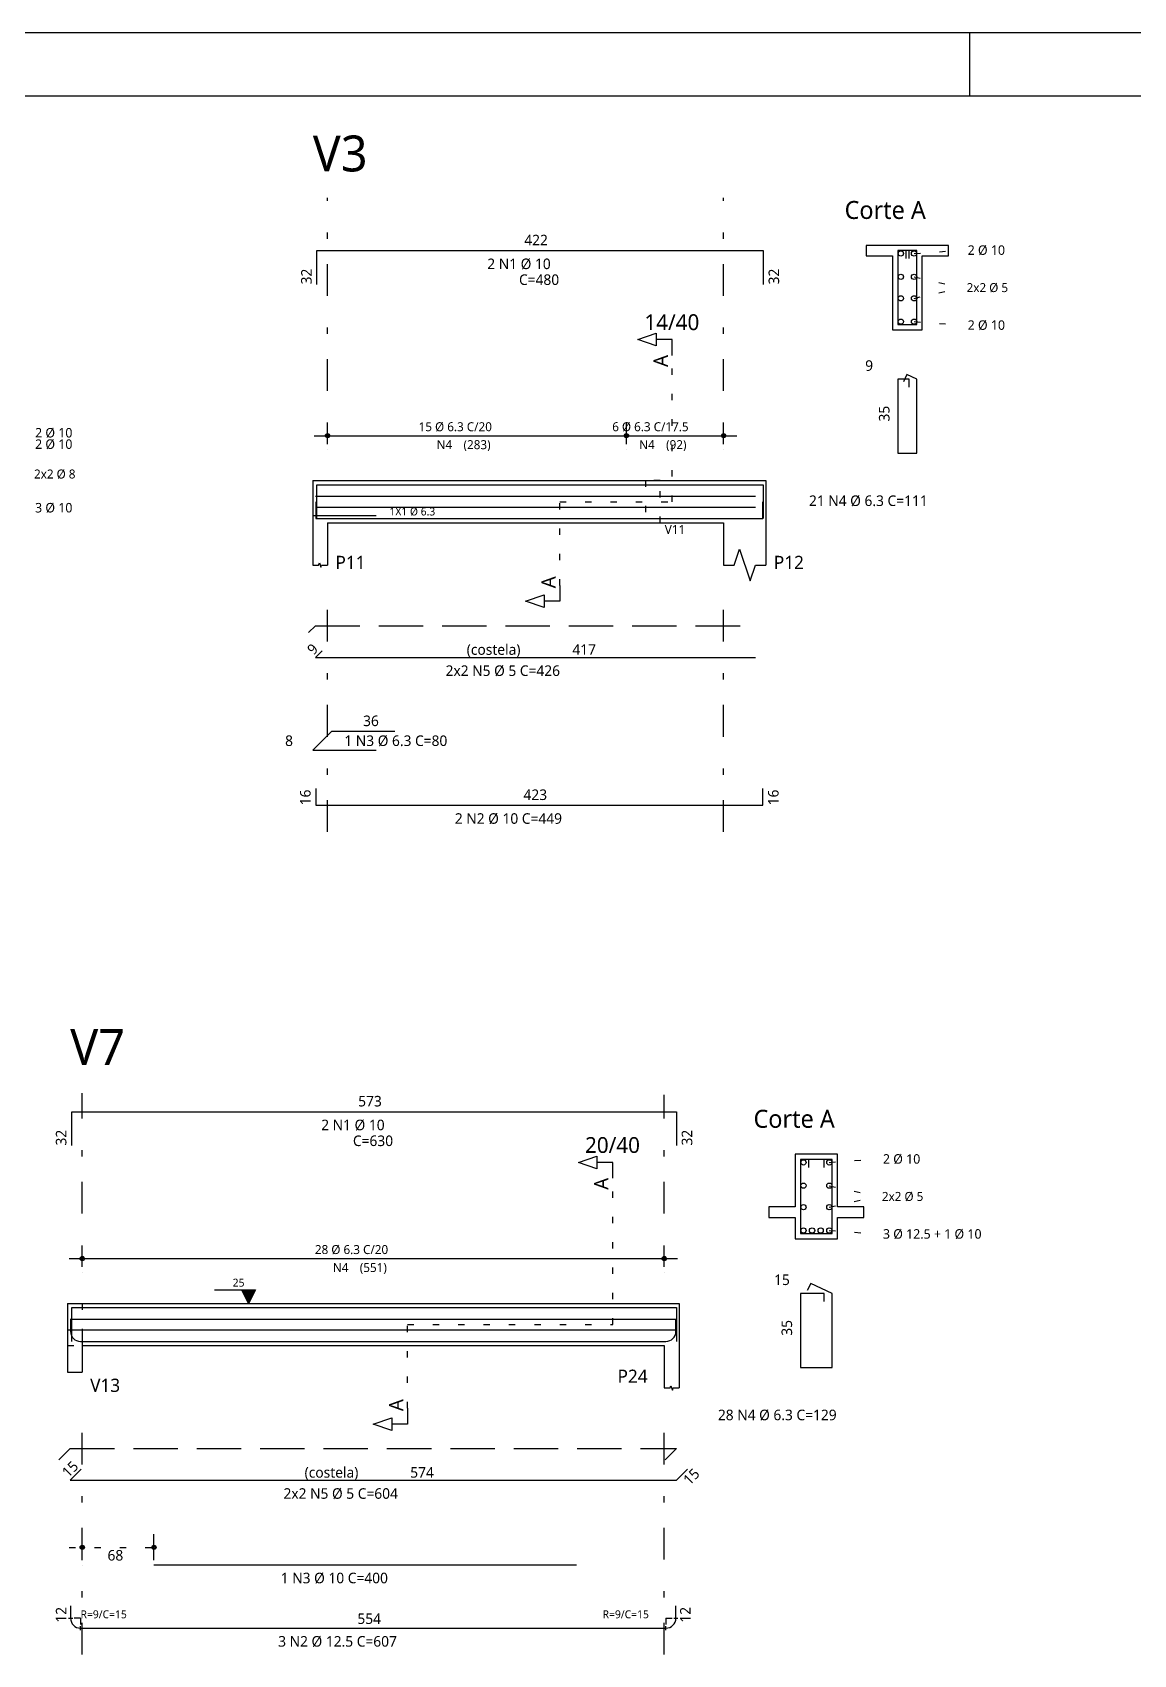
# Model space of a CAD drawing. Extents: x 0 to 89.5, y 0 to 70.
# Drawn here: x 54.75 to 72.13, y 44.4 to 70 of the extents above; entities that cross this region are included whole.
import ezdxf

# ---------------------------------------------------------------- set-up
doc = ezdxf.new("R2010")
doc.units = 0
doc.header["$MEASUREMENT"] = 0
for name, pattern in [('ESTILO_TQS_0001', [1, 0.7, -0.3]), ('ESTILO_TQS_0002', [0.4, 0.1, -0.3]), ('ESTILO_TQS_0003', [1.5, 0.5, -0.4, 0.1, -0.5])]:
    doc.linetypes.add(name, pattern=pattern)
for name, color, linetype in [('1', 1, 'CONTINUOUS'), ('10', 10, 'CONTINUOUS'), ('12', 12, 'CONTINUOUS'), ('2', 2, 'CONTINUOUS'), ('3', 3, 'CONTINUOUS'), ('5', 5, 'CONTINUOUS')]:
    doc.layers.add(name, color=color, linetype=linetype)
doc.styles.add('TQS_LUCIDA_SANS_UNICODE', font='L_10646.TTF')

msp = doc.modelspace()

# ---------------------------------------------------------------- linework, layer by layer
at = {"layer": '1', "linetype": 'Continuous'}
for p, q in [((1.5, 70), (89.500005, 70)), ((69.537489, 69.999995), (69.537489, 68.999996)), ((69.209463, 66.639857), (67.909463, 66.639857)), ((67.909463, 66.47319), (68.32613, 66.47319)), ((68.32613, 66.47319), (68.32613, 65.306523)), ((68.792797, 65.306523), (68.792797, 66.47319)), ((68.792797, 66.47319), (69.209463, 66.47319)), ((68.32613, 65.306523), (68.792797, 65.306523)), ((59.409463, 63.502357), (59.409463, 63.844023)), ((64.12613, 63.502357), (64.12613, 63.844023)), ((64.12613, 63.502357), (64.12613, 63.844023)), ((65.659463, 63.502357), (65.659463, 63.844023)), ((59.20113, 63.63569), (64.334463, 63.63569)), ((63.917797, 63.63569), (65.867797, 63.63569)), ((59.409463, 63.419023), (59.409463, 63.419023)), ((64.12613, 63.419023), (64.12613, 63.419023)), ((64.12613, 63.419023), (64.12613, 63.419023)), ((65.659463, 63.419023), (65.659463, 63.419023)), ((59.17613, 62.927357), (59.17613, 62.26069)), ((59.17613, 62.927357), (59.409463, 62.927357)), ((59.409463, 62.927357), (65.659463, 62.927357)), ((65.659463, 62.927357), (66.32613, 62.927357)), ((66.32613, 62.927357), (66.32613, 62.26069)), ((59.17613, 62.26069), (59.17613, 61.594023)), ((59.409463, 62.26069), (65.659463, 62.26069)), ((59.409463, 62.26069), (59.409463, 61.594023)), ((65.659463, 62.26069), (65.659463, 61.594023)), ((66.32613, 62.26069), (66.32613, 61.594023)), ((67.455786, 52.296286), (66.78912, 52.296286)), ((66.78912, 52.296286), (66.78912, 51.462953)), ((67.455786, 51.462953), (67.455786, 52.296286)), ((66.78912, 51.462953), (66.372453, 51.462953)), ((67.872453, 51.462953), (67.455786, 51.462953)), ((66.372453, 51.296286), (66.78912, 51.296286)), ((66.78912, 51.296286), (66.78912, 50.962953)), ((67.455786, 50.962953), (67.455786, 51.296286)), ((67.455786, 51.296286), (67.872453, 51.296286)), ((66.78912, 50.962953), (67.455786, 50.962953)), ((55.539137, 50.516067), (55.539137, 50.857733)), ((64.72247, 50.516067), (64.72247, 50.857733)), ((55.330803, 50.6494), (64.930803, 50.6494)), ((55.539137, 50.432733), (55.539137, 50.432733)), ((64.72247, 50.432733), (64.72247, 50.432733)), ((55.305803, 49.941067), (55.305803, 49.2744)), ((55.305803, 49.941067), (55.305803, 49.2744)), ((55.305803, 49.941067), (55.539137, 49.941067)), ((55.539137, 49.941067), (64.72247, 49.941067)), ((57.625446, 50.156067), (58.270446, 50.156067)), ((64.72247, 49.941067), (64.955803, 49.941067)), ((64.955803, 49.941067), (64.955803, 49.2744)), ((55.305803, 49.5244), (55.305803, 48.857733)), ((55.305803, 49.5244), (55.539137, 49.5244)), ((55.539137, 49.5244), (55.539137, 48.857733)), ((55.539137, 49.2744), (64.72247, 49.2744)), ((64.72247, 49.2744), (64.72247, 48.607733)), ((64.955803, 49.2744), (64.955803, 48.607733)), ((55.305803, 48.857733), (55.539137, 48.857733)), ((55.539137, 45.891067), (55.539137, 46.2994)), ((56.670703, 45.891067), (56.670703, 46.2994)), ((55.539137, 45.807733), (55.539137, 45.807733)), ((56.670703, 45.807733), (56.670703, 45.807733)), ((55.32247, 44.972317), (55.389137, 44.972317)), ((55.512053, 44.782733), (55.512053, 44.8494)), ((64.749553, 44.782733), (64.749553, 44.8494)), ((64.87247, 44.972317), (64.939137, 44.972317))]:
    msp.add_line(p, q, dxfattribs=at)
at = {"layer": '1', "linetype": 'ESTILO_TQS_0002'}
for p, q in [((68.66363, 66.51069), (69.434463, 66.564857)), ((68.66363, 66.142857), (69.421963, 65.97319)), ((68.66363, 65.803523), (69.421963, 65.97319)), ((68.66363, 65.43569), (69.434463, 65.381523)), ((64.846963, 62.594023), (64.846963, 64.902357)), ((63.07613, 61.27319), (63.07613, 62.594023)), ((63.07613, 62.594023), (64.846963, 62.594023)), ((67.32662, 52.16712), (68.097453, 52.221286)), ((63.90997, 49.607733), (63.90997, 51.916067)), ((67.32662, 51.799286), (68.084953, 51.62962)), ((67.32662, 51.459953), (68.084953, 51.62962)), ((67.32662, 51.09212), (68.097453, 51.037953)), ((55.539137, 49.941067), (55.539137, 49.2744)), ((60.67247, 48.2869), (60.67247, 49.607733)), ((60.67247, 49.607733), (63.90997, 49.607733)), ((55.305803, 49.2744), (55.539137, 49.2744)), ((55.330803, 46.091067), (56.879037, 46.091067)), ((55.512053, 44.972317), (55.355803, 44.972317)), ((55.512053, 44.972317), (55.512053, 44.816067)), ((64.749553, 44.972317), (64.905803, 44.972317)), ((64.749553, 44.972317), (64.749553, 44.816067))]:
    msp.add_line(p, q, dxfattribs=at)
at = {"layer": '1', "linetype": 'Continuous'}
for points in [[(64.846963, 64.902357), (64.846963, 65.152357), (64.596963, 65.152357), (64.596963, 65.052357), (64.305297, 65.152357), (64.596963, 65.252357), (64.596963, 65.152357)], [(65.659463, 61.594023), (65.82613, 61.594023), (65.909463, 61.844023), (66.07613, 61.344023), (66.159463, 61.594023), (66.32613, 61.594023)], [(59.17613, 61.594023), (59.269463, 61.594023), (59.28113, 61.629023), (59.304463, 61.559023), (59.31613, 61.594023), (59.409463, 61.594023)], [(63.07613, 61.27319), (63.07613, 61.02319), (62.82613, 61.02319), (62.82613, 60.92319), (62.534463, 61.02319), (62.82613, 61.12319), (62.82613, 61.02319)], [(63.90997, 51.916067), (63.90997, 52.166067), (63.65997, 52.166067), (63.65997, 52.066067), (63.368303, 52.166067), (63.65997, 52.266067), (63.65997, 52.166067)], [(58.162946, 49.941067), (58.055446, 50.156067), (58.270446, 50.156067), (58.162946, 49.941067)], [(64.72247, 48.607733), (64.815803, 48.607733), (64.82747, 48.642733), (64.850803, 48.572733), (64.86247, 48.607733), (64.955803, 48.607733)], [(60.67247, 48.2869), (60.67247, 48.0369), (60.42247, 48.0369), (60.42247, 47.9369), (60.130803, 48.0369), (60.42247, 48.1369), (60.42247, 48.0369)]]:
    msp.add_lwpolyline(points, dxfattribs=at)
at = {"layer": '1', "linetype": 'ESTILO_TQS_0002'}
msp.add_lwpolyline([(64.42613, 62.927357), (64.42613, 62.26069), (64.659463, 62.26069), (64.659463, 62.927357), (64.42613, 62.927357)], dxfattribs=at)
at = {"layer": '1', "linetype": 'Continuous'}
for centre, radius in [((59.409463, 63.63569), 0.033333), ((59.409463, 63.63569), 0.016667), ((64.12613, 63.63569), 0.033333), ((64.12613, 63.63569), 0.033333), ((64.12613, 63.63569), 0.016667), ((64.12613, 63.63569), 0.016667), ((65.659463, 63.63569), 0.033333), ((65.659463, 63.63569), 0.016667), ((55.539137, 50.6494), 0.033333), ((55.539137, 50.6494), 0.016667), ((64.72247, 50.6494), 0.033333), ((64.72247, 50.6494), 0.016667), ((55.539137, 46.091067), 0.033333), ((55.539137, 46.091067), 0.016667), ((56.670703, 46.091067), 0.033333), ((56.670703, 46.091067), 0.016667)]:
    msp.add_circle(centre, radius, dxfattribs=at)
at = {"layer": '1', "color": 1, "linetype": 'Continuous'}
msp.add_solid([(58.270446, 50.156067), (58.055446, 50.156067), (58.162946, 49.941067)], dxfattribs=at)
at = {"layer": '10', "linetype": 'Continuous'}
for points in [[(68.792797, 65.306523), (68.792797, 66.47319), (69.209463, 66.47319), (69.209463, 66.639857), (67.909463, 66.639857), (67.909463, 66.47319), (68.32613, 66.47319), (68.32613, 65.306523), (68.792797, 65.306523)], [(67.455786, 50.962953), (67.455786, 51.296286), (67.872453, 51.296286), (67.872453, 51.462953), (67.455786, 51.462953), (67.455786, 52.296286), (66.78912, 52.296286), (66.78912, 51.462953), (66.372453, 51.462953), (66.372453, 51.296286), (66.78912, 51.296286), (66.78912, 50.962953), (67.455786, 50.962953)]]:
    msp.add_lwpolyline(points, dxfattribs=at)
at = {"layer": '12', "linetype": 'Continuous'}
msp.add_line((2.5, 68.999992), (88.499997, 69), dxfattribs=at)
at = {"layer": '2', "linetype": 'ESTILO_TQS_0003'}
for p, q in [((59.409463, 64.344023), (59.409463, 67.389857)), ((65.659463, 64.344023), (65.659463, 67.389857)), ((59.409463, 57.38569), (59.409463, 61.177357)), ((65.659463, 57.38569), (65.659463, 61.177357)), ((55.539137, 51.357733), (55.539137, 53.257628)), ((64.72247, 51.357733), (64.72247, 53.233338)), ((55.539137, 44.3994), (55.539137, 48.191067)), ((64.72247, 44.3994), (64.72247, 48.191067))]:
    msp.add_line(p, q, dxfattribs=at)
at = {"layer": '3', "linetype": 'Continuous'}
for p, q in [((59.242797, 62.327357), (59.242797, 62.86069)), ((59.242797, 62.86069), (66.284463, 62.86069)), ((66.284463, 62.86069), (66.284463, 62.327357)), ((59.217797, 62.678857), (66.159797, 62.678857)), ((59.217797, 62.50919), (66.159797, 62.50919)), ((59.22613, 62.594023), (59.22613, 62.327357)), ((66.27613, 62.327357), (66.27613, 62.594023)), ((59.17613, 62.377357), (60.17613, 62.377357)), ((59.22613, 62.327357), (66.27613, 62.327357)), ((55.34747, 49.692567), (64.91447, 49.692567)), ((55.355803, 49.691067), (55.355803, 49.497317)), ((55.37247, 49.341067), (55.37247, 49.8744)), ((55.37247, 49.8744), (64.914137, 49.8744)), ((64.905803, 49.497317), (64.905803, 49.691067)), ((64.914137, 49.8744), (64.914137, 49.341067)), ((55.34747, 49.5229), (64.91447, 49.5229)), ((55.512053, 49.341067), (64.749553, 49.341067)), ((56.670703, 49.341067), (63.339137, 49.341067))]:
    msp.add_line(p, q, dxfattribs=at)
for points in [[(68.584463, 66.431523), (68.584463, 66.556523), (68.409463, 66.556523), (68.409463, 65.389857), (68.709463, 65.389857), (68.709463, 66.556523), (68.534463, 66.556523), (68.534463, 66.431523)], [(67.247453, 52.087953), (67.247453, 52.212953), (66.872453, 52.212953), (66.872453, 51.046286), (67.372453, 51.046286), (67.372453, 52.212953), (66.997453, 52.212953), (66.997453, 52.087953)]]:
    msp.add_lwpolyline(points, dxfattribs=at)
for centre in [(68.455297, 66.51069), (68.66363, 66.51069), (68.455297, 66.142857), (68.66363, 66.142857), (68.455297, 65.803523), (68.66363, 65.803523), (68.455297, 65.43569), (68.66363, 65.43569), (66.918286, 52.16712), (67.32662, 52.16712), (66.918286, 51.799286), (67.32662, 51.799286), (66.918286, 51.459953), (67.32662, 51.459953), (66.918286, 51.09212), (67.054398, 51.09212), (67.190509, 51.09212), (67.32662, 51.09212)]:
    msp.add_circle(centre, 0.041667, dxfattribs=at)
for centre, start, end in [((55.512053, 49.497317), 180, 270), ((64.749553, 49.497317), 270, 0)]:
    msp.add_arc(centre, 0.15625, start, end, dxfattribs=at)
at = {"layer": '5', "linetype": 'Continuous'}
for p, q in [((59.242797, 66.02319), (59.242797, 66.556523)), ((59.242797, 66.556523), (66.284463, 66.556523)), ((66.284463, 66.556523), (66.284463, 66.02319)), ((59.22613, 58.069023), (59.22613, 57.802357)), ((66.27613, 57.802357), (66.27613, 58.069023)), ((59.22613, 57.802357), (66.27613, 57.802357)), ((55.37247, 52.432894), (55.37247, 52.966228)), ((55.37247, 52.966228), (64.914137, 52.966228)), ((64.914137, 52.966228), (64.914137, 52.432894)), ((56.670703, 45.816067), (63.339137, 45.816067)), ((55.355803, 45.166067), (55.355803, 44.972317)), ((64.905803, 44.972317), (64.905803, 45.166067)), ((55.512053, 44.816067), (64.749553, 44.816067))]:
    msp.add_line(p, q, dxfattribs=at)
for points in [[(68.584463, 64.400968), (68.584463, 64.525968), (68.409463, 64.525968), (68.409463, 63.359301), (68.709463, 63.359301), (68.709463, 64.525968), (68.550859, 64.599926), (68.498032, 64.486638)], [(59.323863, 60.241756), (59.217797, 60.13569), (66.159797, 60.13569)], [(60.470758, 58.969023), (59.470758, 58.969023), (59.17613, 58.674396), (60.17613, 58.674396)], [(67.247453, 49.972874), (67.247453, 50.097874), (66.872453, 50.097874), (66.872453, 48.931208), (67.372453, 48.931208), (67.372453, 50.097874), (67.032588, 50.256356), (66.97976, 50.143068)], [(55.524247, 47.326177), (55.34747, 47.1494), (64.91447, 47.1494), (65.091247, 47.326177)]]:
    msp.add_lwpolyline(points, dxfattribs=at)
at = {"layer": '5', "linetype": 'ESTILO_TQS_0001'}
for points in [[(59.111731, 60.529624), (59.217797, 60.63569), (66.159797, 60.63569)], [(55.170693, 47.472623), (55.34747, 47.6494), (64.91447, 47.6494), (64.737693, 47.472623)]]:
    msp.add_lwpolyline(points, dxfattribs=at)
at = {"layer": '5', "linetype": 'Continuous'}
for centre, start, end in [((55.512053, 44.972317), 180, 270), ((64.749553, 44.972317), 270, 0)]:
    msp.add_arc(centre, 0.15625, start, end, dxfattribs=at)

# ---------------------------------------------------------------- texts
at = {"layer": '1', "linetype": 'Continuous', "style": 'TQS_LUCIDA_SANS_UNICODE'}
for s, height, p in [('Corte A', 0.283333, (67.567797, 67.056523)), ('422', 0.166667, (62.51363, 66.639857)), ('2 %%c 10', 0.15, (69.509463, 66.489857)), ('2x2 %%c 5', 0.141667, (69.492797, 65.902357)), ('14/40', 0.25, (64.409463, 65.302357)), ('2 %%c 10', 0.15, (69.509463, 65.306523)), ('9', 0.166667, (67.892797, 64.659301)), ('2 %%c 10', 0.15, (54.795071, 63.607633)), ('15 %%c 6.3 C/20', 0.141667, (60.846963, 63.706523)), ('6 %%c 6.3 C/17.5', 0.141667, (63.90113, 63.706523)), ('2 %%c 10', 0.15, (54.795071, 63.427633)), ('N4', 0.141667, (61.130297, 63.42319)), ('(283)', 0.141667, (61.555297, 63.42319)), ('N4', 0.141667, (64.32613, 63.42319)), ('(92)', 0.141667, (64.75113, 63.42319)), ('2x2 %%c 8', 0.141667, (54.778405, 62.960133)), ('3 %%c 10', 0.15, (54.795071, 62.424299)), ('  1X1 %%c 6.3', 0.125, (60.30113, 62.377357)), ('V11', 0.141667, (64.730297, 62.083607)), ('P11', 0.208333, (59.534463, 61.531523)), ('P12', 0.208333, (66.45113, 61.531523)), ('(costela)', 0.166667, (61.605463, 60.177357)), ('417', 0.166667, (63.27213, 60.177357)), ('423', 0.166667, (62.50113, 57.88569)), ('573', 0.166667, (59.893303, 53.049561)), ('Corte A', 0.283333, (66.130786, 52.712953)), ('20/40', 0.25, (63.47247, 52.316067)), ('2 %%c 10', 0.15, (68.172453, 52.146286)), ('2x2 %%c 5', 0.141667, (68.155786, 51.558786)), ('3 %%c 12.5 + 1 %%c 10', 0.15, (68.172453, 50.962953)), ('28 %%c 6.3 C/20', 0.141667, (59.20997, 50.720233)), ('N4', 0.141667, (59.493303, 50.4369)), ('(551)', 0.141667, (59.918303, 50.4369)), ('25', 0.125, (57.912946, 50.206067)), ('15', 0.166667, (66.455786, 50.231208)), ('P24', 0.208333, (63.985454, 48.688105)), ('V13', 0.208333, (55.664137, 48.545233)), ('(costela)', 0.166667, (59.047637, 47.191067)), ('574', 0.166667, (60.714303, 47.191067)), ('68', 0.166667, (55.938253, 45.882733)), ('R=9/C=15', 0.125, (55.512053, 44.972317)), ('R=9/C=15', 0.125, (63.749553, 44.972317)), ('573', 0.000083, (59.880803, 44.8994)), ('554', 0.166667, (59.880803, 44.882733))]:
    msp.add_text(s, height=height, dxfattribs=at).set_placement(p)
for s, height, p in [('A', 0.226667, (64.778963, 64.721023)), ('35', 0.166667, (68.27613, 63.859301)), ('A', 0.226667, (63.00813, 61.227857)), ('A', 0.226667, (63.84197, 51.734733)), ('35', 0.166667, (66.73912, 49.431208)), ('A', 0.226667, (60.60447, 48.241567)), ('12', 0.166667, (55.289137, 44.902525)), ('12', 0.166667, (65.139137, 44.902525))]:
    msp.add_text(s, height=height, rotation=90, dxfattribs=at).set_placement(p)
at = {"layer": '2', "linetype": 'Continuous', "style": 'TQS_LUCIDA_SANS_UNICODE'}
for s, p in [('2 N1 %%c 10', (61.930297, 66.264857)), ('C=480', (62.430297, 66.014857)), ('  21 N4 %%c 6.3 C=111', (66.892797, 62.525968)), ('2x2 N5 %%c 5 C=426', (61.27213, 59.844023)), ('36', (59.970758, 59.052357)), ('8', (58.740111, 58.738376)), (' 1 N3 %%c 6.3 C=80', (59.618072, 58.738376)), ('2 N2 %%c 10 C=449', (61.417797, 57.51069)), ('2 N1 %%c 10', (59.30997, 52.674561)), ('C=630', (59.80997, 52.424561)), ('  28 N4 %%c 6.3 C=129', (65.455786, 48.097874)), ('2x2 N5 %%c 5 C=604', (58.714303, 46.857733)), ('1 N3 %%c 10 C=400', (58.671587, 45.5244)), ('3 N2 %%c 12.5 C=607', (58.630803, 44.5244))]:
    msp.add_text(s, height=0.166667, dxfattribs=at).set_placement(p)
for s, height, rotation, p in [('32', 0.166667, 90, (59.159463, 66.02319)), ('32', 0.166667, 90, (66.534463, 66.02319)), ('9', 0.166667, 45, (59.188334, 60.165153)), ('16', 0.166667, 90, (59.142797, 57.802357)), ('16', 0.166667, 90, (66.52613, 57.802357)), ('32', 0.166667, 90, (55.289137, 52.432894)), ('32', 0.166667, 90, (65.164137, 52.432894)), ('15', 0.166667, 45, (55.318007, 47.178863)), ('15', 0.166667, 45, (65.120709, 47.061012)), ('21', 0.000083, 90, (55.27247, 44.816067)), ('21', 0.000083, 90, (65.155803, 44.816067))]:
    msp.add_text(s, height=height, rotation=rotation, dxfattribs=at).set_placement(p)
at = {"layer": '5', "linetype": 'Continuous', "style": 'TQS_LUCIDA_SANS_UNICODE'}
for s, p in [('V3', (59.17613, 67.806523)), ('V7', (55.348439, 53.704599))]:
    msp.add_text(s, height=0.566667, dxfattribs=at).set_placement(p)

doc.saveas('drawing.dxf')
